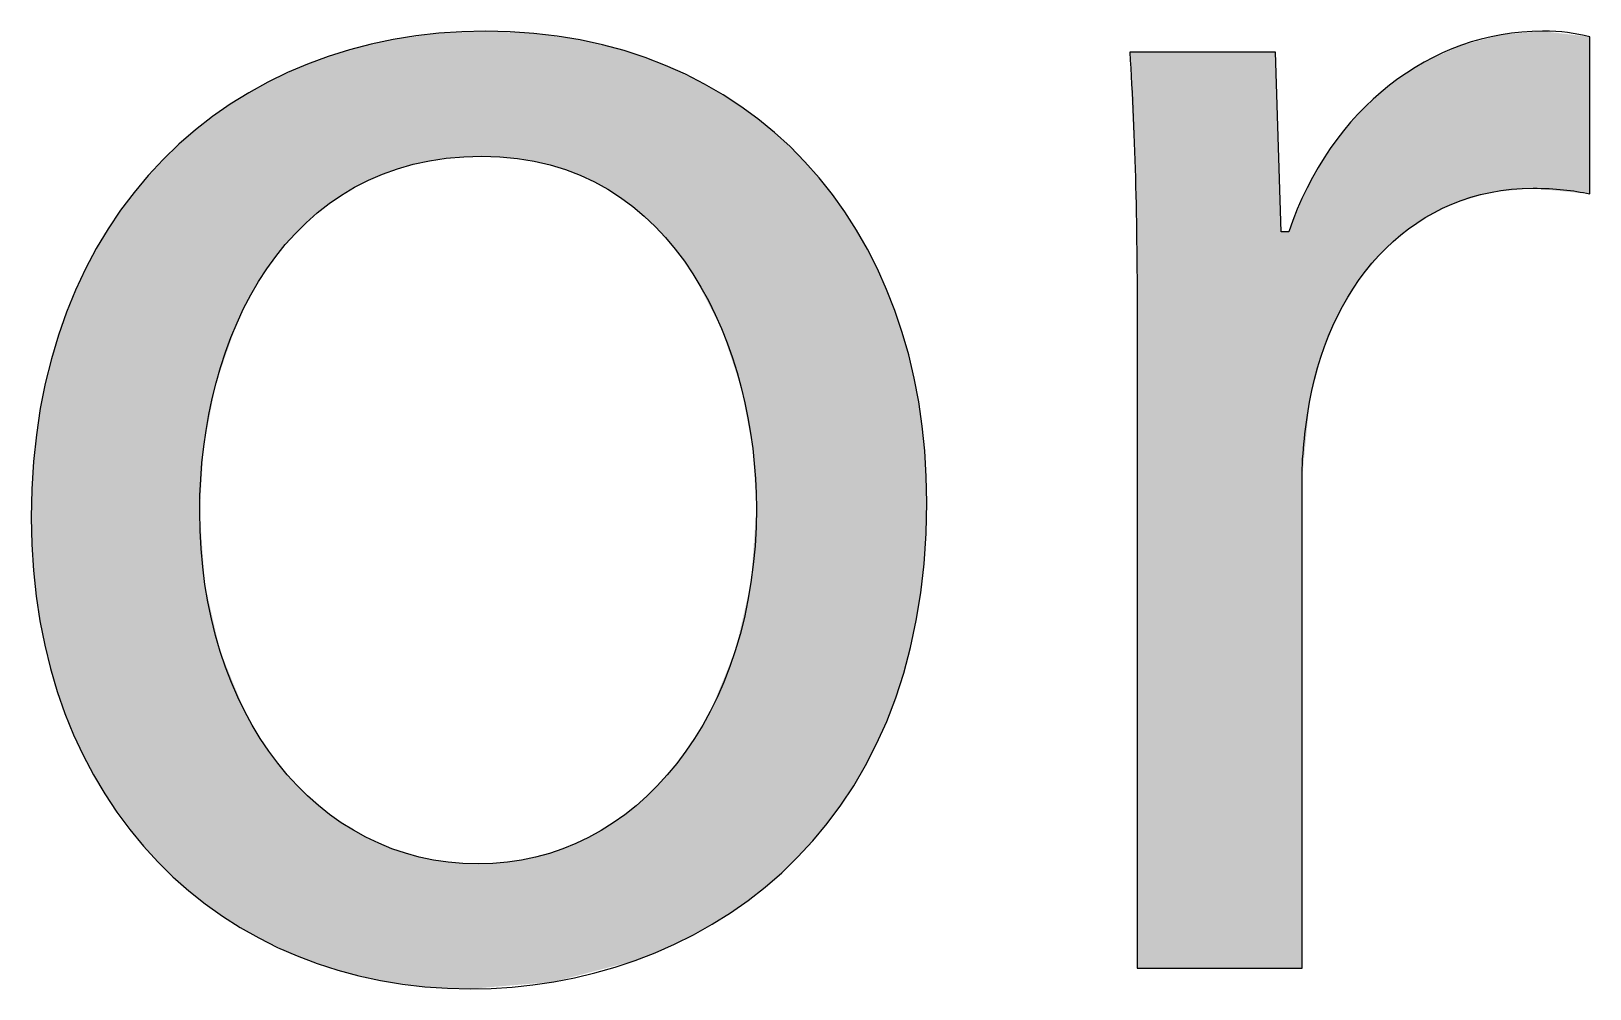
# Model space of a CAD drawing. Extents: x -102 to 434, y -1398 to -13.
# Drawn here: x -86.97 to -77.92, y -844.6 to -839.03 of the extents above; entities that cross this region are included whole.
import ezdxf

# ---------------------------------------------------------------- set-up
doc = ezdxf.new("R2010")
doc.units = 0
doc.layers.add('LAYER_1', color=7, linetype='CONTINUOUS')

# ---------------------------------------------------------------- blocks, each defined once
blk = doc.blocks.new('*U56')
at = {"layer": 'LAYER_1', "color": 250}
for points in [[(-84.607, -839.778), (-84.6885, -839.055), (-84.607, -839.0438)], [(-84.5635, -839.77), (-84.607, -839.0438), (-84.5635, -839.0419)], [(-84.5527, -839.7693), (-84.5635, -839.0419), (-84.5527, -839.0414)], [(-84.4224, -839.7617), (-84.5527, -839.0414), (-84.4224, -839.0356)], [(-84.3787, -839.7592), (-84.4224, -839.0356), (-84.3787, -839.0336)], [(-84.3566, -839.7579), (-84.3787, -839.0336), (-84.3566, -839.0326)], [(-84.3346, -839.7593), (-84.3566, -839.0326), (-84.3346, -839.0316)], [(-84.3566, -839.7579), (-84.3566, -839.0326), (-84.3346, -839.7593)], [(-84.3346, -839.7593), (-84.3346, -839.0316), (-84.2082, -839.7673)], [(-84.2082, -839.7673), (-84.2082, -839.0374), (-84.1502, -839.7709)], [(-84.1502, -839.7709), (-84.1502, -839.0401), (-84.0539, -839.7901)], [(-84.0539, -839.7901), (-84.0539, -839.0445), (-84.0439, -839.792)], [(-85.0952, -839.9386), (-85.1253, -839.1398), (-85.0952, -839.1327)], [(-85.0302, -839.908), (-85.0952, -839.1327), (-85.0302, -839.1174)], [(-84.9457, -839.8682), (-85.0302, -839.1174), (-84.9457, -839.0976)], [(-84.9325, -839.862), (-84.9457, -839.0976), (-84.9325, -839.0945)], [(-84.879, -839.8448), (-84.9325, -839.0945), (-84.879, -839.0819)], [(-84.8711, -839.8423), (-84.879, -839.0819), (-84.8711, -839.08)], [(-84.7554, -839.8052), (-84.8711, -839.08), (-84.7554, -839.0642)], [(-84.7196, -839.7986), (-84.7554, -839.0642), (-84.7196, -839.0592)], [(-84.6885, -839.7929), (-84.7196, -839.0592), (-84.6885, -839.055)], [(-84.0439, -839.792), (-84.0439, -839.0459), (-83.9597, -839.8088)], [(-83.9597, -839.8088), (-83.9597, -839.0579), (-83.9391, -839.8159)], [(-83.9391, -839.8159), (-83.9391, -839.0608), (-83.8863, -839.8341)], [(-83.8863, -839.8341), (-83.8863, -839.0683), (-83.7856, -839.869)], [(-83.7856, -839.869), (-83.7856, -839.0825), (-83.7847, -839.8693)], [(-83.7847, -839.8693), (-83.7847, -839.0828), (-83.7362, -839.894)], [(-83.7362, -839.894), (-83.7362, -839.0946), (-83.6249, -839.9506)], [(-83.6249, -839.9506), (-83.6249, -839.1218), (-83.5942, -839.9717)], [(-83.5942, -839.9717), (-83.5942, -839.1293), (-83.5305, -840.0157)], [(-85.3686, -840.1377), (-85.3777, -839.2268), (-85.3686, -839.2227)], [(-85.3057, -840.0853), (-85.3686, -839.2227), (-85.3057, -839.2012)], [(-85.2435, -840.0336), (-85.3057, -839.2012), (-85.2435, -839.18)], [(-85.1929, -840.0012), (-85.2435, -839.18), (-85.1929, -839.1628)], [(-85.1726, -839.9882), (-85.1929, -839.1628), (-85.1726, -839.1559)], [(-85.1253, -839.9579), (-85.1726, -839.1559), (-85.1253, -839.1398)], [(-83.5305, -840.0157), (-83.5305, -839.1449), (-83.4799, -840.0505)], [(-83.4799, -840.0505), (-83.4799, -839.1628), (-83.4655, -840.0634)], [(-83.4655, -840.0634), (-83.4655, -839.168), (-83.4611, -840.0674)], [(-83.4611, -840.0674), (-83.4611, -839.1696), (-83.3494, -840.1671)], [(-83.3494, -840.1671), (-83.3494, -839.2093), (-83.3373, -840.1807)], [(-83.3373, -840.1807), (-83.3373, -839.2135), (-83.2893, -840.2348)], [(-85.5415, -840.329), (-85.5997, -839.3283), (-85.5415, -839.3017)], [(-85.498, -840.2719), (-85.5415, -839.3017), (-85.498, -839.2818)], [(-85.4289, -840.1991), (-85.498, -839.2818), (-85.4289, -839.2502)], [(-85.4288, -840.1991), (-85.4289, -839.2502), (-85.4288, -839.2502)], [(-85.3777, -840.1452), (-85.4288, -839.2502), (-85.3777, -839.2268)], [(-83.2893, -840.2348), (-83.2893, -839.2306), (-83.2376, -840.2931)], [(-83.2376, -840.2931), (-83.2376, -839.2553), (-83.233, -840.2983)], [(-83.233, -840.2983), (-83.233, -839.2576), (-83.2238, -840.3112)], [(-83.2238, -840.3112), (-83.2238, -839.262), (-83.1303, -840.4422)], [(-83.1303, -840.4422), (-83.1303, -839.3067), (-83.121, -840.46)], [(-83.121, -840.46), (-83.121, -839.3111), (-83.0629, -840.5715)], [(-85.733, -840.6348), (-85.7782, -839.4332), (-85.733, -839.4066)], [(-85.6981, -840.5641), (-85.733, -839.4066), (-85.6981, -839.3861)], [(-85.6526, -840.49), (-85.6981, -839.3861), (-85.6526, -839.3594)], [(-85.6431, -840.4745), (-85.6526, -839.3594), (-85.6431, -839.3538)], [(-85.6048, -840.4121), (-85.6431, -839.3538), (-85.6048, -839.3313)], [(-85.5997, -840.4054), (-85.6048, -839.3313), (-85.5997, -839.3283)], [(-83.0629, -840.5715), (-83.0629, -839.3389), (-83.0298, -840.6349)], [(-83.0298, -840.6349), (-83.0298, -839.3593), (-83.0184, -840.6567)], [(-83.0184, -840.6567), (-83.0184, -839.3663), (-82.9649, -840.7595)], [(-82.9649, -840.7595), (-82.9649, -839.3993), (-82.8846, -841)], [(-85.8628, -840.9689), (-85.8755, -839.4991), (-85.8628, -839.4897)], [(-85.8172, -840.8382), (-85.8628, -839.4897), (-85.8172, -839.4561)], [(-85.7782, -840.7264), (-85.8172, -839.4561), (-85.7782, -839.4332)], [(-82.8846, -841), (-82.8846, -839.4489), (-82.852, -841.0974)], [(-82.852, -841.0974), (-82.852, -839.4689), (-82.8502, -841.1028)], [(-82.8502, -841.1028), (-82.8502, -839.4703), (-82.8101, -841.315)], [(-85.9951, -844.0737), (-86.02, -839.6057), (-85.9951, -839.5873)], [(-85.9716, -841.4457), (-85.9951, -839.5873), (-85.9716, -839.57)], [(-85.9644, -841.4086), (-85.9716, -839.57), (-85.9644, -839.5647)], [(-85.8999, -841.0752), (-85.9644, -839.5647), (-85.8999, -839.5171)], [(-85.8755, -841.0052), (-85.8999, -839.5171), (-85.8755, -839.4991)], [(-82.8101, -841.315), (-82.8101, -839.5014), (-82.7934, -841.4033)], [(-82.7934, -841.4033), (-82.7934, -839.5143), (-82.7835, -841.4561)], [(-82.7835, -841.4561), (-82.7835, -839.522), (-82.7619, -841.8029)], [(-86.0585, -844.0259), (-86.2068, -839.7766), (-86.0585, -839.6409)], [(-86.02, -844.0549), (-86.0585, -839.6409), (-86.02, -839.6057)], [(-86.0585, -844.0259), (-86.0585, -839.6409), (-86.02, -844.0549)], [(-86.02, -844.0549), (-86.02, -839.6057), (-85.9951, -844.0737)], [(-86.2384, -843.8581), (-86.3763, -839.9685), (-86.2384, -839.8124)], [(-86.2068, -843.8875), (-86.2384, -839.8124), (-86.2068, -839.7766)], [(-86.2384, -843.8581), (-86.2384, -839.8124), (-86.2068, -843.8875)], [(-86.2068, -843.8875), (-86.2068, -839.7766), (-86.0585, -844.0259)], [(-86.4014, -843.6705), (-86.5273, -840.1807), (-86.4014, -840.0038)], [(-86.3763, -843.6994), (-86.4014, -840.0038), (-86.3763, -839.9685)], [(-86.4014, -843.6705), (-86.4014, -840.0038), (-86.3763, -843.6994)], [(-86.3763, -843.6994), (-86.3763, -839.9685), (-86.2384, -843.8581)], [(-86.5464, -843.4638), (-86.6585, -840.4129), (-86.5464, -840.2145)], [(-86.5273, -843.491), (-86.5464, -840.2145), (-86.5273, -840.1807)], [(-86.5464, -843.4638), (-86.5464, -840.2145), (-86.5273, -843.491)], [(-86.5273, -843.491), (-86.5273, -840.1807), (-86.4014, -843.6705)], [(-86.6723, -843.2387), (-86.7687, -840.6647), (-86.6723, -840.4443)], [(-86.6585, -843.2633), (-86.6723, -840.4443), (-86.6585, -840.4129)], [(-86.6723, -843.2387), (-86.6723, -840.4443), (-86.6585, -843.2633)], [(-86.6585, -843.2633), (-86.6585, -840.4129), (-86.5464, -843.4638)], [(-86.7687, -843.0166), (-86.7778, -840.6927), (-86.7687, -840.6647)], [(-86.7687, -843.0166), (-86.7687, -840.6647), (-86.6723, -843.2387)], [(-86.7778, -842.9957), (-86.8566, -840.9355), (-86.7778, -840.6927)], [(-86.7778, -842.9957), (-86.7778, -840.6927), (-86.7687, -843.0166)], [(-86.8566, -842.7519), (-86.8618, -840.9593), (-86.8566, -840.9355)], [(-86.8566, -842.7519), (-86.8566, -840.9355), (-86.7778, -842.9957)], [(-86.8618, -842.7355), (-86.9209, -841.225), (-86.8618, -840.9593)], [(-86.8618, -842.7355), (-86.8618, -840.9593), (-86.8566, -842.7519)], [(-86.9233, -842.4587), (-86.9604, -841.5326), (-86.9233, -841.2439)], [(-86.9209, -842.4697), (-86.9233, -841.2439), (-86.9209, -841.225)], [(-86.9233, -842.4587), (-86.9233, -841.2439), (-86.9209, -842.4697)], [(-86.9209, -842.4697), (-86.9209, -841.225), (-86.8618, -842.7355)], [(-86.961, -842.166), (-86.9738, -841.858), (-86.961, -841.5478)], [(-86.9604, -842.1709), (-86.961, -841.5478), (-86.9604, -841.5326)], [(-86.961, -842.166), (-86.961, -841.5478), (-86.9604, -842.1709)], [(-86.9604, -842.1709), (-86.9604, -841.5326), (-86.9233, -842.4587)], [(-85.9951, -844.0737), (-85.9951, -841.8249), (-85.9716, -844.0914)], [(-82.7619, -844.0426), (-82.7835, -842.0993), (-82.7619, -841.8029)], [(-82.7835, -844.0604), (-82.7934, -842.2359), (-82.7835, -842.0993)], [(-85.9716, -844.0914), (-85.9716, -842.1486), (-85.9644, -844.0968)], [(-85.9644, -844.0968), (-85.9644, -842.2475), (-85.8999, -844.1455)], [(-82.7934, -844.0686), (-82.8101, -842.3084), (-82.7934, -842.2359)], [(-82.8101, -844.0824), (-82.8502, -842.4825), (-82.8101, -842.3084)], [(-82.8502, -844.1091), (-82.852, -842.4905), (-82.8502, -842.4825)], [(-85.8999, -844.1455), (-85.8999, -842.5296), (-85.8755, -844.1639)], [(-82.852, -844.1103), (-82.8846, -842.6317), (-82.852, -842.4905)], [(-85.8755, -844.1639), (-85.8755, -842.6364), (-85.8628, -844.1734)], [(-82.8846, -844.1319), (-82.9649, -842.8265), (-82.8846, -842.6317)], [(-85.8628, -844.1734), (-85.8628, -842.6674), (-85.8172, -844.2009)], [(-85.8172, -844.2009), (-85.8172, -842.7787), (-85.7782, -844.2244)], [(-82.9649, -844.1853), (-83.0184, -842.9564), (-82.9649, -842.8265)], [(-85.7782, -844.2244), (-85.7782, -842.874), (-85.733, -844.2516)], [(-85.733, -844.2516), (-85.733, -842.9845), (-85.6981, -844.2726)], [(-83.0298, -844.227), (-83.0629, -843.0412), (-83.0298, -842.984)], [(-83.0184, -844.2209), (-83.0298, -842.984), (-83.0184, -842.9564)], [(-85.6981, -844.2726), (-85.6981, -843.0453), (-85.6526, -844.3)], [(-83.0629, -844.2445), (-83.121, -843.1418), (-83.0629, -843.0412)], [(-85.6526, -844.3), (-85.6526, -843.1246), (-85.6431, -844.3045)], [(-85.6431, -844.3045), (-85.6431, -843.1411), (-85.6048, -844.3224)], [(-85.6048, -844.3224), (-85.6048, -843.1954), (-85.5997, -844.3248)], [(-85.5997, -844.3248), (-85.5997, -843.2026), (-85.5415, -844.3521)], [(-83.1303, -844.2802), (-83.2238, -843.2863), (-83.1303, -843.1549)], [(-83.121, -844.2753), (-83.1303, -843.1549), (-83.121, -843.1418)], [(-85.5415, -844.3521), (-85.5415, -843.285), (-85.498, -844.3725)], [(-83.233, -844.3347), (-83.2376, -843.3022), (-83.233, -843.2969)], [(-83.2238, -844.3298), (-83.233, -843.2969), (-83.2238, -843.2863)], [(-85.498, -844.3725), (-85.498, -843.3352), (-85.4289, -844.4049)], [(-83.2893, -844.3585), (-83.3373, -843.4168), (-83.2893, -843.3616)], [(-83.2376, -844.3371), (-83.2893, -843.3616), (-83.2376, -843.3022)], [(-85.4289, -844.4049), (-85.4289, -843.4151), (-85.4288, -844.405)], [(-85.4288, -844.405), (-85.4288, -843.4151), (-85.3777, -844.4229)], [(-85.3777, -844.4229), (-85.3777, -843.4632), (-85.3686, -844.4261)], [(-85.3686, -844.4261), (-85.3686, -843.4716), (-85.3057, -844.4481)], [(-83.3494, -844.3833), (-83.4611, -843.5325), (-83.3494, -843.4281)], [(-83.3373, -844.3784), (-83.3494, -843.4281), (-83.3373, -843.4168)], [(-85.3057, -844.4481), (-85.3057, -843.5307), (-85.2435, -844.4699)], [(-83.4799, -844.4351), (-83.5305, -843.5846), (-83.4799, -843.5467)], [(-83.4655, -844.4314), (-83.4799, -843.5467), (-83.4655, -843.5359)], [(-83.4611, -844.4295), (-83.4655, -843.5359), (-83.4611, -843.5325)], [(-85.2435, -844.4699), (-85.2435, -843.5776), (-85.1929, -844.4877)], [(-85.1929, -844.4877), (-85.1929, -843.6157), (-85.1726, -844.4926)], [(-85.1726, -844.4926), (-85.1726, -843.631), (-85.1253, -844.504)], [(-85.1253, -844.504), (-85.1253, -843.6588), (-85.0952, -844.5113)], [(-83.6249, -844.4731), (-83.7362, -843.7161), (-83.6249, -843.6506)], [(-83.5942, -844.4651), (-83.6249, -843.6506), (-83.5942, -843.6325)], [(-83.5305, -844.4484), (-83.5942, -843.6325), (-83.5305, -843.5846)], [(-85.0952, -844.5113), (-85.0952, -843.6766), (-85.0302, -844.5271)], [(-85.0302, -844.5271), (-85.0302, -843.7149), (-84.9457, -844.5475)], [(-83.7856, -844.5152), (-83.8863, -843.7825), (-83.7856, -843.738)], [(-83.7847, -844.515), (-83.7856, -843.738), (-83.7847, -843.7376)], [(-83.7362, -844.5023), (-83.7847, -843.7376), (-83.7362, -843.7161)], [(-84.9457, -844.5475), (-84.9457, -843.7523), (-84.9325, -844.5494)], [(-84.9325, -844.5494), (-84.9325, -843.7581), (-84.879, -844.557)], [(-84.879, -844.557), (-84.879, -843.7817), (-84.8711, -844.5581)], [(-84.8711, -844.5581), (-84.8711, -843.7842), (-84.7554, -844.5744)], [(-84.7554, -844.5744), (-84.7554, -843.8196), (-84.7196, -844.5795)], [(-84.7196, -844.5795), (-84.7196, -843.8305), (-84.6885, -844.5839)], [(-84.6885, -844.5839), (-84.6885, -843.8361), (-84.607, -844.5877)], [(-84.0539, -844.5651), (-84.1502, -843.8501), (-84.0539, -843.8327)], [(-84.0439, -844.5643), (-84.0539, -843.8327), (-84.0439, -843.831)], [(-83.9597, -844.5572), (-84.0439, -843.831), (-83.9597, -843.8051)], [(-83.9391, -844.5555), (-83.9597, -843.8051), (-83.9391, -843.7988)], [(-83.8863, -844.5416), (-83.9391, -843.7988), (-83.8863, -843.7825)], [(-84.607, -844.5877), (-84.607, -843.8507), (-84.5635, -844.5897)], [(-84.5635, -844.5897), (-84.5635, -843.8585), (-84.5527, -844.5902)], [(-84.5527, -844.5902), (-84.5527, -843.8605), (-84.4224, -844.5962)], [(-84.3566, -844.5906), (-84.3787, -843.8706), (-84.3566, -843.8693)], [(-84.3346, -844.5888), (-84.3566, -843.8693), (-84.3346, -843.868)], [(-84.2082, -844.5781), (-84.3346, -843.868), (-84.2082, -843.8606)], [(-84.1502, -844.5732), (-84.2082, -843.8606), (-84.1502, -843.8501)]]:
    blk.add_solid(points, dxfattribs=at)
at = {"layer": 'LAYER_1', "color": 250, "extrusion": (0, 0, -1)}
for points in [[(84.607, -839.778), (84.607, -839.0438), (84.5635, -839.77)], [(84.5635, -839.77), (84.5635, -839.0419), (84.5527, -839.7693)], [(84.5527, -839.7693), (84.5527, -839.0414), (84.4224, -839.7617)], [(84.4224, -839.7617), (84.4224, -839.0356), (84.3787, -839.7592)], [(84.3787, -839.7592), (84.3787, -839.0336), (84.3566, -839.7579)], [(84.2082, -839.7673), (84.3346, -839.0316), (84.2082, -839.0374)], [(84.1502, -839.7709), (84.2082, -839.0374), (84.1502, -839.0401)], [(84.0539, -839.7901), (84.1502, -839.0401), (84.0539, -839.0445)], [(84.0439, -839.792), (84.0539, -839.0445), (84.0439, -839.0459)], [(85.0952, -839.9386), (85.0952, -839.1327), (85.0302, -839.908)], [(85.0302, -839.908), (85.0302, -839.1174), (84.9457, -839.8682)], [(84.9457, -839.8682), (84.9457, -839.0976), (84.9325, -839.862)], [(84.9325, -839.862), (84.9325, -839.0945), (84.879, -839.8448)], [(84.879, -839.8448), (84.879, -839.0819), (84.8711, -839.8423)], [(84.8711, -839.8423), (84.8711, -839.08), (84.7554, -839.8052)], [(84.7554, -839.8052), (84.7554, -839.0642), (84.7196, -839.7986)], [(84.7196, -839.7986), (84.7196, -839.0592), (84.6885, -839.7929)], [(84.6885, -839.7929), (84.6885, -839.055), (84.607, -839.778)], [(83.9597, -839.8088), (84.0439, -839.0459), (83.9597, -839.0579)], [(83.9391, -839.8159), (83.9597, -839.0579), (83.9391, -839.0608)], [(83.8863, -839.8341), (83.9391, -839.0608), (83.8863, -839.0683)], [(83.7856, -839.869), (83.8863, -839.0683), (83.7856, -839.0825)], [(83.7847, -839.8693), (83.7856, -839.0825), (83.7847, -839.0828)], [(83.7362, -839.894), (83.7847, -839.0828), (83.7362, -839.0946)], [(83.6249, -839.9506), (83.7362, -839.0946), (83.6249, -839.1218)], [(83.5942, -839.9717), (83.6249, -839.1218), (83.5942, -839.1293)], [(83.5305, -840.0157), (83.5942, -839.1293), (83.5305, -839.1449)], [(85.3686, -840.1377), (85.3686, -839.2227), (85.3057, -840.0853)], [(85.3057, -840.0853), (85.3057, -839.2012), (85.2435, -840.0336)], [(85.2435, -840.0336), (85.2435, -839.18), (85.1929, -840.0012)], [(85.1929, -840.0012), (85.1929, -839.1628), (85.1726, -839.9882)], [(85.1726, -839.9882), (85.1726, -839.1559), (85.1253, -839.9579)], [(85.1253, -839.9579), (85.1253, -839.1398), (85.0952, -839.9386)], [(83.4799, -840.0505), (83.5305, -839.1449), (83.4799, -839.1628)], [(83.4655, -840.0634), (83.4799, -839.1628), (83.4655, -839.168)], [(83.4611, -840.0674), (83.4655, -839.168), (83.4611, -839.1696)], [(83.3494, -840.1671), (83.4611, -839.1696), (83.3494, -839.2093)], [(83.3373, -840.1807), (83.3494, -839.2093), (83.3373, -839.2135)], [(83.2893, -840.2348), (83.3373, -839.2135), (83.2893, -839.2306)], [(85.5415, -840.329), (85.5415, -839.3017), (85.498, -840.2719)], [(85.498, -840.2719), (85.498, -839.2818), (85.4289, -840.1991)], [(85.4289, -840.1991), (85.4289, -839.2502), (85.4288, -840.1991)], [(85.4288, -840.1991), (85.4288, -839.2502), (85.3777, -840.1452)], [(85.3777, -840.1452), (85.3777, -839.2268), (85.3686, -840.1377)], [(83.2376, -840.2931), (83.2893, -839.2306), (83.2376, -839.2553)], [(83.233, -840.2983), (83.2376, -839.2553), (83.233, -839.2576)], [(83.2238, -840.3112), (83.233, -839.2576), (83.2238, -839.262)], [(83.1303, -840.4422), (83.2238, -839.262), (83.1303, -839.3067)], [(83.121, -840.46), (83.1303, -839.3067), (83.121, -839.3111)], [(83.0629, -840.5715), (83.121, -839.3111), (83.0629, -839.3389)], [(85.733, -840.6348), (85.733, -839.4066), (85.6981, -840.5641)], [(85.6981, -840.5641), (85.6981, -839.3861), (85.6526, -840.49)], [(85.6526, -840.49), (85.6526, -839.3594), (85.6431, -840.4745)], [(85.6431, -840.4745), (85.6431, -839.3538), (85.6048, -840.4121)], [(85.6048, -840.4121), (85.6048, -839.3313), (85.5997, -840.4054)], [(85.5997, -840.4054), (85.5997, -839.3283), (85.5415, -840.329)], [(83.0298, -840.6349), (83.0629, -839.3389), (83.0298, -839.3593)], [(83.0184, -840.6567), (83.0298, -839.3593), (83.0184, -839.3663)], [(82.9649, -840.7595), (83.0184, -839.3663), (82.9649, -839.3993)], [(82.8846, -841), (82.9649, -839.3993), (82.8846, -839.4489)], [(85.8628, -840.9689), (85.8628, -839.4897), (85.8172, -840.8382)], [(85.8172, -840.8382), (85.8172, -839.4561), (85.7782, -840.7264)], [(85.7782, -840.7264), (85.7782, -839.4332), (85.733, -840.6348)], [(82.852, -841.0974), (82.8846, -839.4489), (82.852, -839.4689)], [(82.8502, -841.1028), (82.852, -839.4689), (82.8502, -839.4703)], [(82.8101, -841.315), (82.8502, -839.4703), (82.8101, -839.5014)], [(85.9951, -841.8249), (85.9951, -839.5873), (85.9716, -841.4457)], [(85.9716, -841.4457), (85.9716, -839.57), (85.9644, -841.4086)], [(85.9644, -841.4086), (85.9644, -839.5647), (85.8999, -841.0752)], [(85.8999, -841.0752), (85.8999, -839.5171), (85.8755, -841.0052)], [(85.8755, -841.0052), (85.8755, -839.4991), (85.8628, -840.9689)], [(82.7934, -841.4033), (82.8101, -839.5014), (82.7934, -839.5143)], [(82.7835, -841.4561), (82.7934, -839.5143), (82.7835, -839.522)], [(82.7619, -841.8029), (82.7835, -839.522), (82.7619, -839.5388)], [(82.7619, -844.0426), (82.7619, -839.5388), (82.6575, -843.9564)], [(82.6575, -843.9564), (82.7619, -839.5388), (82.6575, -839.6197)], [(82.6575, -843.9564), (82.6575, -839.6197), (82.6148, -843.9212)], [(82.6148, -843.9212), (82.6575, -839.6197), (82.6148, -839.6608)], [(82.6148, -843.9212), (82.6148, -839.6608), (82.4801, -843.7835)], [(82.4801, -843.7835), (82.6148, -839.6608), (82.4801, -839.7904)], [(82.4801, -843.7835), (82.4801, -839.7904), (82.4345, -843.7369)], [(82.4345, -843.7369), (82.4801, -839.7904), (82.4345, -839.8447)], [(82.4345, -843.7369), (82.4345, -839.8447), (82.3206, -843.5918)], [(82.3206, -843.5918), (82.4345, -839.8447), (82.3206, -839.9802)], [(82.3206, -843.5918), (82.3206, -839.9802), (82.2714, -843.5292)], [(82.2714, -843.5292), (82.3206, -839.9802), (82.2714, -840.0529)], [(82.2714, -843.5292), (82.2714, -840.0529), (82.1798, -843.3816)], [(82.1798, -843.3816), (82.2714, -840.0529), (82.1798, -840.1882)], [(82.1798, -843.3816), (82.1798, -840.1882), (82.1277, -843.2976)], [(82.1277, -843.2976), (82.1798, -840.1882), (82.1277, -840.2852)], [(82.1277, -843.2976), (82.1277, -840.2852), (82.0585, -843.1532)], [(82.0585, -843.1532), (82.1277, -840.2852), (82.0585, -840.4136)], [(82.0585, -843.1532), (82.0585, -840.4136), (82.0053, -843.0419)], [(82.0053, -843.0419), (82.0585, -840.4136), (82.0053, -840.5411)], [(82.0053, -843.0419), (82.0053, -840.5411), (81.9575, -842.9065)], [(81.9575, -842.9065), (82.0053, -840.5411), (81.9575, -840.6554)], [(81.9575, -842.9065), (81.9575, -840.6554), (81.9064, -842.7616)], [(81.9064, -842.7616), (81.9575, -840.6554), (81.9064, -840.8199)], [(81.9064, -842.7616), (81.9064, -840.8199), (81.8776, -842.6414)], [(81.8776, -842.6414), (81.9064, -840.8199), (81.8776, -840.9128)], [(81.8776, -842.6414), (81.8776, -840.9128), (81.8332, -842.4564)], [(81.8332, -842.4564), (81.8776, -840.9128), (81.8332, -841.1207)], [(81.8332, -842.4564), (81.8332, -841.1207), (81.8195, -842.3569)], [(81.8195, -842.3569), (81.8332, -841.1207), (81.8195, -841.1849)], [(81.8195, -842.3569), (81.8195, -841.1849), (81.7877, -842.126)], [(81.7877, -842.126), (81.8195, -841.1849), (81.7877, -841.4414)], [(81.7877, -842.126), (81.7877, -841.4414), (81.7841, -842.0429)], [(81.7841, -842.0429), (81.7877, -841.4414), (81.7841, -841.4709)], [(81.7841, -842.0429), (81.7841, -841.4709), (81.7721, -841.7698)], [(85.9716, -844.0914), (85.9951, -841.8249), (85.9716, -842.1486)], [(82.7835, -844.0604), (82.7835, -842.0993), (82.7619, -844.0426)], [(85.9644, -844.0968), (85.9716, -842.1486), (85.9644, -842.2475)], [(85.8999, -844.1455), (85.9644, -842.2475), (85.8999, -842.5296)], [(82.7934, -844.0686), (82.7934, -842.2359), (82.7835, -844.0604)], [(82.8101, -844.0824), (82.8101, -842.3084), (82.7934, -844.0686)], [(82.8502, -844.1091), (82.8502, -842.4825), (82.8101, -844.0824)], [(85.8755, -844.1639), (85.8999, -842.5296), (85.8755, -842.6364)], [(82.852, -844.1103), (82.852, -842.4905), (82.8502, -844.1091)], [(85.8628, -844.1734), (85.8755, -842.6364), (85.8628, -842.6674)], [(82.8846, -844.1319), (82.8846, -842.6317), (82.852, -844.1103)], [(85.8172, -844.2009), (85.8628, -842.6674), (85.8172, -842.7787)], [(85.7782, -844.2244), (85.8172, -842.7787), (85.7782, -842.874)], [(82.9649, -844.1853), (82.9649, -842.8265), (82.8846, -844.1319)], [(85.733, -844.2516), (85.7782, -842.874), (85.733, -842.9845)], [(85.6981, -844.2726), (85.733, -842.9845), (85.6981, -843.0453)], [(83.0298, -844.227), (83.0298, -842.984), (83.0184, -844.2209)], [(83.0184, -844.2209), (83.0184, -842.9564), (82.9649, -844.1853)], [(85.6526, -844.3), (85.6981, -843.0453), (85.6526, -843.1246)], [(83.0629, -844.2445), (83.0629, -843.0412), (83.0298, -844.227)], [(85.6431, -844.3045), (85.6526, -843.1246), (85.6431, -843.1411)], [(85.6048, -844.3224), (85.6431, -843.1411), (85.6048, -843.1954)], [(85.5997, -844.3248), (85.6048, -843.1954), (85.5997, -843.2026)], [(85.5415, -844.3521), (85.5997, -843.2026), (85.5415, -843.285)], [(83.1303, -844.2802), (83.1303, -843.1549), (83.121, -844.2753)], [(83.121, -844.2753), (83.121, -843.1418), (83.0629, -844.2445)], [(85.498, -844.3725), (85.5415, -843.285), (85.498, -843.3352)], [(83.233, -844.3347), (83.233, -843.2969), (83.2238, -844.3298)], [(83.2238, -844.3298), (83.2238, -843.2863), (83.1303, -844.2802)], [(85.4289, -844.4049), (85.498, -843.3352), (85.4289, -843.4151)], [(83.2893, -844.3585), (83.2893, -843.3616), (83.2376, -844.3371)], [(83.2376, -844.3371), (83.2376, -843.3022), (83.233, -844.3347)], [(85.4288, -844.405), (85.4289, -843.4151), (85.4288, -843.4151)], [(85.3777, -844.4229), (85.4288, -843.4151), (85.3777, -843.4632)], [(85.3686, -844.4261), (85.3777, -843.4632), (85.3686, -843.4716)], [(85.3057, -844.4481), (85.3686, -843.4716), (85.3057, -843.5307)], [(83.3494, -844.3833), (83.3494, -843.4281), (83.3373, -844.3784)], [(83.3373, -844.3784), (83.3373, -843.4168), (83.2893, -844.3585)], [(85.2435, -844.4699), (85.3057, -843.5307), (85.2435, -843.5776)], [(83.4799, -844.4351), (83.4799, -843.5467), (83.4655, -844.4314)], [(83.4655, -844.4314), (83.4655, -843.5359), (83.4611, -844.4295)], [(83.4611, -844.4295), (83.4611, -843.5325), (83.3494, -844.3833)], [(85.1929, -844.4877), (85.2435, -843.5776), (85.1929, -843.6157)], [(85.1726, -844.4926), (85.1929, -843.6157), (85.1726, -843.631)], [(85.1253, -844.504), (85.1726, -843.631), (85.1253, -843.6588)], [(85.0952, -844.5113), (85.1253, -843.6588), (85.0952, -843.6766)], [(83.6249, -844.4731), (83.6249, -843.6506), (83.5942, -844.4651)], [(83.5942, -844.4651), (83.5942, -843.6325), (83.5305, -844.4484)], [(83.5305, -844.4484), (83.5305, -843.5846), (83.4799, -844.4351)], [(85.0302, -844.5271), (85.0952, -843.6766), (85.0302, -843.7149)], [(84.9457, -844.5475), (85.0302, -843.7149), (84.9457, -843.7523)], [(83.7856, -844.5152), (83.7856, -843.738), (83.7847, -844.515)], [(83.7847, -844.515), (83.7847, -843.7376), (83.7362, -844.5023)], [(83.7362, -844.5023), (83.7362, -843.7161), (83.6249, -844.4731)], [(84.9325, -844.5494), (84.9457, -843.7523), (84.9325, -843.7581)], [(84.879, -844.557), (84.9325, -843.7581), (84.879, -843.7817)], [(84.8711, -844.5581), (84.879, -843.7817), (84.8711, -843.7842)], [(84.7554, -844.5744), (84.8711, -843.7842), (84.7554, -843.8196)], [(84.7196, -844.5795), (84.7554, -843.8196), (84.7196, -843.8305)], [(84.6885, -844.5839), (84.7196, -843.8305), (84.6885, -843.8361)], [(84.607, -844.5877), (84.6885, -843.8361), (84.607, -843.8507)], [(84.0539, -844.5651), (84.0539, -843.8327), (84.0439, -844.5643)], [(84.0439, -844.5643), (84.0439, -843.831), (83.9597, -844.5572)], [(83.9597, -844.5572), (83.9597, -843.8051), (83.9391, -844.5555)], [(83.9391, -844.5555), (83.9391, -843.7988), (83.8863, -844.5416)], [(83.8863, -844.5416), (83.8863, -843.7825), (83.7856, -844.5152)], [(84.5635, -844.5897), (84.607, -843.8507), (84.5635, -843.8585)], [(84.5527, -844.5902), (84.5635, -843.8585), (84.5527, -843.8605)], [(84.4224, -844.5962), (84.5527, -843.8605), (84.4224, -843.8681)], [(84.4224, -844.5962), (84.4224, -843.8681), (84.3787, -844.5925)], [(84.3787, -844.5925), (84.4224, -843.8681), (84.3787, -843.8706)], [(84.3787, -844.5925), (84.3787, -843.8706), (84.3566, -844.5906)], [(84.3566, -844.5906), (84.3566, -843.8693), (84.3346, -844.5888)], [(84.3346, -844.5888), (84.3346, -843.868), (84.2082, -844.5781)], [(84.2082, -844.5781), (84.2082, -843.8606), (84.1502, -844.5732)], [(84.1502, -844.5732), (84.1502, -843.8501), (84.0539, -844.5651)]]:
    blk.add_solid(points, dxfattribs=at)
blk = doc.blocks.new('*U57')
at = {"layer": 'LAYER_1', "color": 250}
for points in [[(-78.2516, -839.9446), (-78.4363, -839.0524), (-78.2516, -839.0364)], [(-78.1966, -839.9501), (-78.2516, -839.0364), (-78.1966, -839.0316)], [(-78.2516, -839.9446), (-78.2516, -839.0364), (-78.1966, -839.9501)], [(-78.1966, -839.9501), (-78.1966, -839.0316), (-77.9217, -839.9777)], [(-78.6666, -840.0195), (-78.7234, -839.139), (-78.6666, -839.1132)], [(-78.4977, -839.9682), (-78.6666, -839.1132), (-78.4977, -839.0686)], [(-78.4363, -839.9623), (-78.4977, -839.0686), (-78.4363, -839.0524)], [(-80.5597, -839.9336), (-80.5597, -839.1529), (-80.5501, -840.8134)], [(-78.8843, -840.1233), (-78.927, -839.2404), (-78.8843, -839.2119)], [(-78.7234, -840.0367), (-78.8843, -839.2119), (-78.7234, -839.139)], [(-78.927, -840.1464), (-79.0861, -839.3464), (-78.927, -839.2404)], [(-79.1066, -840.2937), (-79.2605, -839.5067), (-79.1066, -839.3653)], [(-79.0861, -840.2768), (-79.1066, -839.3653), (-79.0861, -839.3464)], [(-79.2688, -840.4889), (-79.3868, -839.6608), (-79.2688, -839.5143)], [(-79.2605, -840.475), (-79.2688, -839.5143), (-79.2605, -839.5067)], [(-79.3868, -840.6867), (-79.4292, -839.7136), (-79.3868, -839.6608)], [(-79.4292, -840.7912), (-79.4836, -839.8058), (-79.4292, -839.7136)], [(-79.4836, -840.9252), (-79.5493, -839.917), (-79.4836, -839.8058)], [(-79.5641, -841.3388), (-79.5932, -840.0122), (-79.5641, -839.942)], [(-79.5493, -841.1869), (-79.5641, -839.942), (-79.5493, -839.917)], [(-79.5932, -844.4756), (-79.6702, -840.1975), (-79.5932, -840.0122)]]:
    blk.add_solid(points, dxfattribs=at)
at = {"layer": 'LAYER_1', "color": 250, "extrusion": (0, 0, -1)}
for points in [[(77.9217, -839.9777), (78.1966, -839.0316), (77.9217, -839.0647)], [(78.6666, -840.0195), (78.6666, -839.1132), (78.4977, -839.9682)], [(78.4977, -839.9682), (78.4977, -839.0686), (78.4363, -839.9623)], [(78.4363, -839.9623), (78.4363, -839.0524), (78.2516, -839.9446)], [(80.5597, -839.9336), (80.594, -839.1529), (80.5597, -839.1529)], [(80.5501, -840.8134), (80.5597, -839.1529), (80.5501, -839.1529)], [(80.5501, -844.4756), (80.5501, -839.1529), (79.7472, -844.4756)], [(79.7472, -844.4756), (80.5501, -839.1529), (79.7472, -839.1529)], [(79.7472, -844.4756), (79.7472, -839.1529), (79.7143, -844.4756)], [(79.7143, -844.4756), (79.7472, -839.1529), (79.7143, -840.1975)], [(78.8843, -840.1233), (78.8843, -839.2119), (78.7234, -840.0367)], [(78.7234, -840.0367), (78.7234, -839.139), (78.6666, -840.0195)], [(78.927, -840.1464), (78.927, -839.2404), (78.8843, -840.1233)], [(79.1066, -840.2937), (79.1066, -839.3653), (79.0861, -840.2768)], [(79.0861, -840.2768), (79.0861, -839.3464), (78.927, -840.1464)], [(79.2688, -840.4889), (79.2688, -839.5143), (79.2605, -840.475)], [(79.2605, -840.475), (79.2605, -839.5067), (79.1066, -840.2937)], [(79.3868, -840.6867), (79.3868, -839.6608), (79.2688, -840.4889)], [(79.4292, -840.7912), (79.4292, -839.7136), (79.3868, -840.6867)], [(79.4836, -840.9252), (79.4836, -839.8058), (79.4292, -840.7912)], [(79.5641, -841.3388), (79.5641, -839.942), (79.5493, -841.1869)], [(79.5493, -841.1869), (79.5493, -839.917), (79.4836, -840.9252)], [(79.5932, -841.6382), (79.5932, -840.0122), (79.5641, -841.3388)], [(79.7143, -844.4756), (79.7143, -840.1975), (79.6702, -844.4756)], [(79.6702, -844.4756), (79.7143, -840.1975), (79.6702, -840.1975)], [(79.6702, -844.4756), (79.6702, -840.1975), (79.5932, -844.4756)]]:
    blk.add_solid(points, dxfattribs=at)
blk = doc.blocks.new('BLOCK_11')
at = {"layer": 'LAYER_1'}
for points, knots in [([(-81.7721, -841.7698), (-81.7721, -843.7383), (-83.1358, -844.5962), (-84.4224, -844.5962), (-85.8631, -844.5962), (-86.9738, -843.5406), (-86.9738, -841.858), (-86.9738, -840.0762), (-85.8082, -839.0316), (-84.3346, -839.0316), (-82.806, -839.0316), (-81.7721, -840.1423), (-81.7721, -841.7698)], [0, 0, 0, 0, 1, 1, 1, 2, 2, 2, 3, 3, 3, 4, 4, 4, 4]), ([(-80.5501, -840.8134), (-80.5501, -840.1864), (-80.561, -839.6476), (-80.594, -839.1529), (-80.594, -839.1529), (-79.7472, -839.1529), (-79.7472, -839.1529), (-79.7472, -839.1529), (-79.7143, -840.1975), (-79.7143, -840.1975), (-79.7143, -840.1975), (-79.6702, -840.1975), (-79.6702, -840.1975), (-79.4284, -839.4823), (-78.8455, -839.0316), (-78.1966, -839.0316), (-78.0865, -839.0316), (-78.0097, -839.0427), (-77.9217, -839.0647), (-77.9217, -839.0647), (-77.9217, -839.9777), (-77.9217, -839.9777), (-78.0207, -839.9556), (-78.1196, -839.9446), (-78.2516, -839.9446), (-78.9333, -839.9446), (-79.4174, -840.4614), (-79.5493, -841.1869), (-79.5714, -841.3192), (-79.5932, -841.4728), (-79.5932, -841.6382), (-79.5932, -841.6382), (-79.5932, -844.4756), (-79.5932, -844.4756), (-79.5932, -844.4756), (-80.5501, -844.4756), (-80.5501, -844.4756), (-80.5501, -844.4756), (-80.5501, -840.8134), (-80.5501, -840.8134)], [0, 0, 0, 0, 1, 1, 1, 2, 2, 2, 3, 3, 3, 4, 4, 4, 5, 5, 5, 6, 6, 6, 7, 7, 7, 8, 8, 8, 9, 9, 9, 10, 10, 10, 11, 11, 11, 12, 12, 12, 13, 13, 13, 13]), ([(-85.9951, -841.8249), (-85.9951, -842.9907), (-85.3243, -843.8706), (-84.3787, -843.8706), (-83.4547, -843.8706), (-82.7619, -843.0018), (-82.7619, -841.8029), (-82.7619, -840.901), (-83.2128, -839.7579), (-84.3566, -839.7579), (-85.5004, -839.7579), (-85.9951, -840.8134), (-85.9951, -841.8249)], [0, 0, 0, 0, 1, 1, 1, 2, 2, 2, 3, 3, 3, 4, 4, 4, 4])]:
    blk.add_open_spline(points, degree=3, knots=knots, dxfattribs=at)
at = {"layer": 'LAYER_1', "color": 250}
for name in ['*U56', '*U57']:
    blk.add_blockref(name, (0, 0), dxfattribs=at)

msp = doc.modelspace()

# ---------------------------------------------------------------- block references
at = {"layer": 'LAYER_1'}
msp.add_blockref('BLOCK_11', (0, 0), dxfattribs=at)

doc.saveas('drawing.dxf')
